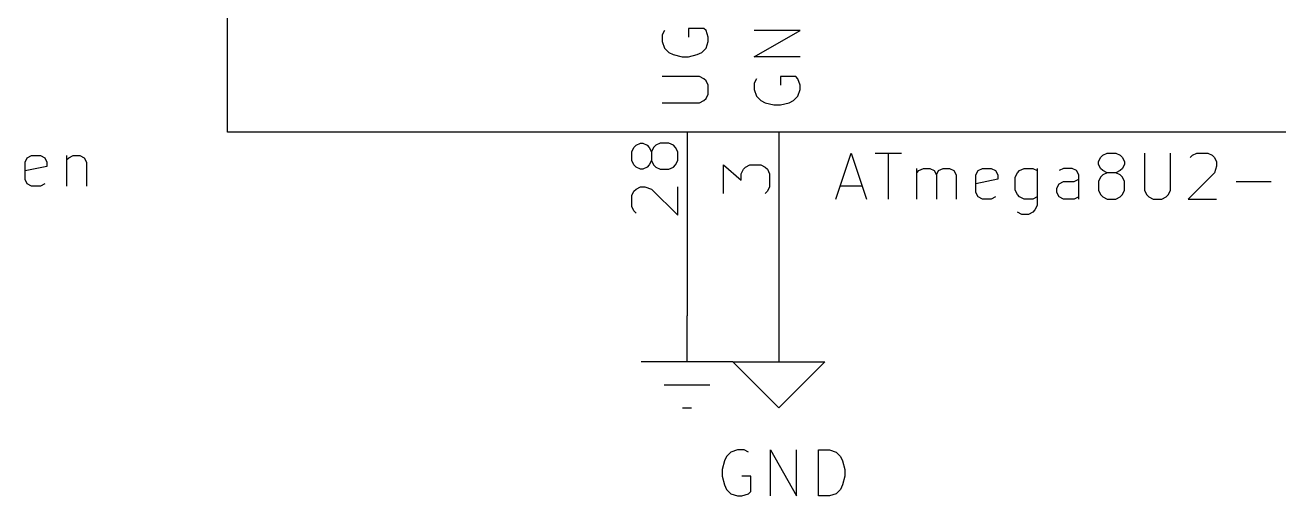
# Model space of a CAD drawing. Header units: millimetres. Extents: x 10 to 287, y -200 to -10.
# Drawn here: x 141.73 to 176.38, y -143.4 to -130.39 of the extents above; entities that cross this region are included whole.
import ezdxf

# ---------------------------------------------------------------- set-up
doc = ezdxf.new("R2010")
doc.units = ezdxf.units.MM
for name, color, linetype in [('GREENSIXTYFIVE', 129, 'CONTINUOUS'), ('LIGHTGREEN', 92, 'CONTINUOUS'), ('LIGHTRED', 12, 'CONTINUOUS'), ('RED', 14, 'CONTINUOUS'), ('WHITE', 250, 'CONTINUOUS')]:
    doc.layers.add(name, color=color, linetype=linetype)

msp = doc.modelspace()

# ---------------------------------------------------------------- linework, layer by layer
at = {"layer": 'GREENSIXTYFIVE', "linetype": 'CONTINUOUS'}
for p, q in [((159.398, -130.5438), (159.3375, -130.6648)), ((159.398, -130.5438), (159.3375, -130.6648)), ((160.4866, -130.4834), (160.0632, -130.4834)), ((160.0632, -130.4834), (160.0632, -130.7253)), ((160.4866, -130.4834), (160.0632, -130.4834)), ((160.0632, -130.4834), (160.0632, -130.7253)), ((160.5471, -130.5438), (160.4866, -130.4834)), ((160.5471, -130.5438), (160.4866, -130.4834)), ((160.6075, -130.7253), (160.5471, -130.5438)), ((160.6075, -130.7253), (160.5471, -130.5438)), ((161.8775, -131.2696), (163.1475, -130.5439)), ((163.1475, -130.5439), (161.8775, -130.5439)), ((161.8775, -131.2696), (163.1475, -130.5439)), ((163.1475, -130.5439), (161.8775, -130.5439)), ((159.3375, -130.6648), (159.3375, -130.8462)), ((159.3375, -130.6648), (159.3375, -130.8462)), ((159.3375, -130.8462), (159.398, -131.0276)), ((159.3375, -130.8462), (159.398, -131.0276)), ((160.5471, -131.0276), (160.6075, -130.8462)), ((160.5471, -131.0276), (160.6075, -130.8462)), ((160.6075, -130.8462), (160.6075, -130.7253)), ((160.6075, -130.8462), (160.6075, -130.7253)), ((159.398, -131.0276), (159.519, -131.1486)), ((159.398, -131.0276), (159.519, -131.1486)), ((159.519, -131.1486), (159.6399, -131.2091)), ((159.519, -131.1486), (159.6399, -131.2091)), ((159.6399, -131.2091), (159.8818, -131.2695)), ((159.6399, -131.2091), (159.8818, -131.2695)), ((159.8818, -131.2695), (160.0632, -131.2695)), ((159.8818, -131.2695), (160.0632, -131.2695)), ((160.0632, -131.2695), (160.3051, -131.2091)), ((160.0632, -131.2695), (160.3051, -131.2091)), ((160.3051, -131.2091), (160.4261, -131.1486)), ((160.3051, -131.2091), (160.4261, -131.1486)), ((160.4261, -131.1486), (160.5471, -131.0276)), ((160.4261, -131.1486), (160.5471, -131.0276)), ((163.1475, -131.2696), (161.8775, -131.2696)), ((163.1475, -131.2696), (161.8775, -131.2696)), ((160.3656, -131.8139), (159.3375, -131.8139)), ((160.3656, -131.8139), (159.3375, -131.8139)), ((160.4866, -131.8743), (160.3656, -131.8139)), ((160.4866, -131.8743), (160.3656, -131.8139)), ((160.5471, -131.9348), (160.4866, -131.8743)), ((160.5471, -131.9348), (160.4866, -131.8743)), ((160.6075, -132.0558), (160.5471, -131.9348)), ((160.6075, -132.0558), (160.5471, -131.9348)), ((161.938, -131.8743), (161.8775, -131.9953)), ((161.938, -131.8743), (161.8775, -131.9953)), ((161.8775, -131.9953), (161.8775, -132.1767)), ((161.8775, -131.9953), (161.8775, -132.1767)), ((163.0266, -131.8139), (162.6032, -131.8139)), ((162.6032, -131.8139), (162.6032, -132.0558)), ((163.0266, -131.8139), (162.6032, -131.8139)), ((162.6032, -131.8139), (162.6032, -132.0558)), ((163.0871, -131.8743), (163.0266, -131.8139)), ((163.0871, -131.8743), (163.0266, -131.8139)), ((163.1475, -132.0558), (163.0871, -131.8743)), ((163.1475, -132.0558), (163.0871, -131.8743)), ((160.5471, -132.4186), (160.6075, -132.2977)), ((160.5471, -132.4186), (160.6075, -132.2977)), ((160.6075, -132.2977), (160.6075, -132.0558)), ((160.6075, -132.2977), (160.6075, -132.0558)), ((161.8775, -132.1767), (161.938, -132.3581)), ((161.8775, -132.1767), (161.938, -132.3581)), ((161.938, -132.3581), (162.059, -132.4791)), ((161.938, -132.3581), (162.059, -132.4791)), ((162.9661, -132.4791), (163.0871, -132.3581)), ((162.9661, -132.4791), (163.0871, -132.3581)), ((163.0871, -132.3581), (163.1475, -132.1767)), ((163.0871, -132.3581), (163.1475, -132.1767)), ((163.1475, -132.1767), (163.1475, -132.0558)), ((163.1475, -132.1767), (163.1475, -132.0558)), ((159.3375, -132.5396), (160.3656, -132.5396)), ((159.3375, -132.5396), (160.3656, -132.5396)), ((160.3656, -132.5396), (160.4866, -132.4791)), ((160.3656, -132.5396), (160.4866, -132.4791)), ((160.4866, -132.4791), (160.5471, -132.4186)), ((160.4866, -132.4791), (160.5471, -132.4186)), ((162.059, -132.4791), (162.1799, -132.5396)), ((162.059, -132.4791), (162.1799, -132.5396)), ((162.1799, -132.5396), (162.4218, -132.6)), ((162.1799, -132.5396), (162.4218, -132.6)), ((162.4218, -132.6), (162.6032, -132.6)), ((162.4218, -132.6), (162.6032, -132.6)), ((162.6032, -132.6), (162.8451, -132.5396)), ((162.6032, -132.6), (162.8451, -132.5396)), ((162.8451, -132.5396), (162.9661, -132.4791)), ((162.8451, -132.5396), (162.9661, -132.4791)), ((141.7258, -134.1784), (141.7862, -134.0574)), ((141.7862, -134.0574), (141.9072, -133.997)), ((141.9072, -133.997), (142.1491, -133.997)), ((142.1491, -133.997), (142.27, -134.0574)), ((142.27, -134.0574), (142.3305, -134.1784)), ((142.8748, -133.997), (142.8748, -134.8436)), ((142.8748, -134.1179), (142.9353, -134.0574)), ((142.9353, -134.0574), (143.0563, -133.997)), ((143.0563, -133.997), (143.2377, -133.997)), ((143.2377, -133.997), (143.3586, -134.0574)), ((143.3586, -134.0574), (143.4191, -134.1784)), ((164.1324, -135.1992), (164.5557, -133.9292)), ((164.1324, -135.1992), (164.5557, -133.9292)), ((164.5557, -133.9292), (164.9791, -135.1992)), ((164.5557, -133.9292), (164.9791, -135.1992)), ((165.221, -133.9292), (165.9467, -133.9292)), ((165.221, -133.9292), (165.9467, -133.9292)), ((165.5839, -135.1992), (165.5839, -133.9292)), ((165.5839, -135.1992), (165.5839, -133.9292)), ((171.3895, -134.1711), (171.4499, -134.0502)), ((171.3895, -134.1711), (171.4499, -134.0502)), ((171.4499, -134.0502), (171.5104, -133.9897)), ((171.4499, -134.0502), (171.5104, -133.9897)), ((171.5104, -133.9897), (171.6314, -133.9292)), ((171.5104, -133.9897), (171.6314, -133.9292)), ((171.6314, -133.9292), (171.8733, -133.9292)), ((171.6314, -133.9292), (171.8733, -133.9292)), ((171.8733, -133.9292), (171.9942, -133.9897)), ((171.8733, -133.9292), (171.9942, -133.9897)), ((171.9942, -133.9897), (172.0547, -134.0502)), ((171.9942, -133.9897), (172.0547, -134.0502)), ((172.0547, -134.0502), (172.1152, -134.1711)), ((172.0547, -134.0502), (172.1152, -134.1711)), ((172.6594, -133.9292), (172.6594, -134.9573)), ((172.6594, -133.9292), (172.6594, -134.9573)), ((173.3851, -134.9573), (173.3851, -133.9292)), ((173.3851, -134.9573), (173.3851, -133.9292)), ((173.9295, -134.0502), (173.9899, -133.9897)), ((173.9295, -134.0502), (173.9899, -133.9897)), ((173.9899, -133.9897), (174.1109, -133.9292)), ((173.9899, -133.9897), (174.1109, -133.9292)), ((174.1109, -133.9292), (174.4133, -133.9292)), ((174.1109, -133.9292), (174.4133, -133.9292)), ((174.4133, -133.9292), (174.5342, -133.9897)), ((174.4133, -133.9292), (174.5342, -133.9897)), ((174.5342, -133.9897), (174.5947, -134.0502)), ((174.5342, -133.9897), (174.5947, -134.0502)), ((174.5947, -134.0502), (174.6552, -134.1711)), ((174.5947, -134.0502), (174.6552, -134.1711)), ((141.7258, -134.6622), (141.7258, -134.1784)), ((142.3305, -134.2993), (141.7258, -134.4203)), ((142.3305, -134.1784), (142.3305, -134.2993)), ((143.4191, -134.1784), (143.4191, -134.8436)), ((166.37, -135.1992), (166.37, -134.3526)), ((166.37, -135.1992), (166.37, -134.3526)), ((166.37, -134.4735), (166.4305, -134.413)), ((166.37, -134.4735), (166.4305, -134.413)), ((166.4305, -134.413), (166.5515, -134.3526)), ((166.4305, -134.413), (166.5515, -134.3526)), ((166.5515, -134.3526), (166.7329, -134.3526)), ((166.5515, -134.3526), (166.7329, -134.3526)), ((166.7329, -134.3526), (166.8538, -134.413)), ((166.7329, -134.3526), (166.8538, -134.413)), ((166.8538, -134.413), (166.9143, -134.534)), ((166.8538, -134.413), (166.9143, -134.534)), ((166.9143, -134.534), (166.9748, -134.413)), ((166.9143, -134.534), (166.9748, -134.413)), ((166.9748, -134.413), (167.0957, -134.3526)), ((166.9748, -134.413), (167.0957, -134.3526)), ((167.0957, -134.3526), (167.2772, -134.3526)), ((167.0957, -134.3526), (167.2772, -134.3526)), ((167.2772, -134.3526), (167.3981, -134.413)), ((167.2772, -134.3526), (167.3981, -134.413)), ((167.3981, -134.413), (167.4586, -134.534)), ((167.3981, -134.413), (167.4586, -134.534)), ((168.0029, -134.534), (168.0633, -134.413)), ((168.0029, -134.534), (168.0633, -134.413)), ((168.0633, -134.413), (168.1843, -134.3526)), ((168.0633, -134.413), (168.1843, -134.3526)), ((168.1843, -134.3526), (168.4262, -134.3526)), ((168.1843, -134.3526), (168.4262, -134.3526)), ((168.4262, -134.3526), (168.5471, -134.413)), ((168.4262, -134.3526), (168.5471, -134.413)), ((168.5471, -134.413), (168.6076, -134.534)), ((168.5471, -134.413), (168.6076, -134.534)), ((169.1519, -134.4735), (169.2124, -134.413)), ((169.1519, -134.4735), (169.2124, -134.413)), ((169.2124, -134.413), (169.3334, -134.3526)), ((169.2124, -134.413), (169.3334, -134.3526)), ((169.3334, -134.3526), (169.5753, -134.3526)), ((169.3334, -134.3526), (169.5753, -134.3526)), ((169.5753, -134.3526), (169.6962, -134.413)), ((169.5753, -134.3526), (169.6962, -134.413)), ((169.6962, -134.3526), (169.6962, -135.3807)), ((169.6962, -134.3526), (169.6962, -135.3807)), ((170.4219, -134.3526), (170.3009, -134.413)), ((170.4219, -134.3526), (170.3009, -134.413)), ((170.6638, -134.3526), (170.4219, -134.3526)), ((170.6638, -134.3526), (170.4219, -134.3526)), ((170.7847, -134.413), (170.6638, -134.3526)), ((170.7847, -134.413), (170.6638, -134.3526)), ((170.8452, -134.534), (170.7847, -134.413)), ((170.8452, -134.534), (170.7847, -134.413)), ((171.3895, -134.2316), (171.3895, -134.1711)), ((171.3895, -134.2316), (171.3895, -134.1711)), ((171.4499, -134.3526), (171.3895, -134.2316)), ((171.4499, -134.3526), (171.3895, -134.2316)), ((171.5104, -134.413), (171.4499, -134.3526)), ((171.5104, -134.413), (171.4499, -134.3526)), ((171.6314, -134.4735), (171.5104, -134.413)), ((171.6314, -134.4735), (171.5104, -134.413)), ((171.9942, -134.413), (171.8733, -134.4735)), ((171.9942, -134.413), (171.8733, -134.4735)), ((172.0547, -134.3526), (171.9942, -134.413)), ((172.0547, -134.3526), (171.9942, -134.413)), ((172.1152, -134.2316), (172.0547, -134.3526)), ((172.1152, -134.2316), (172.0547, -134.3526)), ((172.1152, -134.1711), (172.1152, -134.2316)), ((172.1152, -134.1711), (172.1152, -134.2316)), ((174.6552, -134.2921), (174.5947, -134.4735)), ((174.6552, -134.2921), (174.5947, -134.4735)), ((174.6552, -134.1711), (174.6552, -134.2921)), ((174.6552, -134.1711), (174.6552, -134.2921)), ((141.7862, -134.7832), (141.7258, -134.6622)), ((141.9072, -134.8436), (141.7862, -134.7832)), ((142.27, -134.7832), (142.1491, -134.8436)), ((166.9143, -134.534), (166.9143, -135.1992)), ((166.9143, -134.534), (166.9143, -135.1992)), ((167.4586, -134.534), (167.4586, -135.1992)), ((167.4586, -134.534), (167.4586, -135.1992)), ((168.0029, -135.0178), (168.0029, -134.534)), ((168.0029, -135.0178), (168.0029, -134.534)), ((168.6076, -134.6549), (168.0029, -134.7759)), ((168.6076, -134.6549), (168.0029, -134.7759)), ((168.6076, -134.534), (168.6076, -134.6549)), ((168.6076, -134.534), (168.6076, -134.6549)), ((169.0915, -134.5945), (169.1519, -134.4735)), ((169.0915, -134.5945), (169.1519, -134.4735)), ((169.0915, -134.9573), (169.0915, -134.5945)), ((169.0915, -134.9573), (169.0915, -134.5945)), ((170.2405, -134.8968), (170.3009, -134.7759)), ((170.2405, -134.8968), (170.3009, -134.7759)), ((170.3009, -134.7759), (170.4219, -134.7154)), ((170.3009, -134.7759), (170.4219, -134.7154)), ((170.4219, -134.7154), (170.7243, -134.7154)), ((170.4219, -134.7154), (170.7243, -134.7154)), ((170.7243, -134.7154), (170.8452, -134.6549)), ((170.7243, -134.7154), (170.8452, -134.6549)), ((170.8452, -135.1992), (170.8452, -134.534)), ((170.8452, -135.1992), (170.8452, -134.534)), ((171.4499, -134.5945), (171.3895, -134.7154)), ((171.4499, -134.5945), (171.3895, -134.7154)), ((171.3895, -134.7154), (171.3895, -134.9573)), ((171.3895, -134.7154), (171.3895, -134.9573)), ((171.5104, -134.534), (171.4499, -134.5945)), ((171.5104, -134.534), (171.4499, -134.5945)), ((171.6314, -134.4735), (171.5104, -134.534)), ((171.6314, -134.4735), (171.5104, -134.534)), ((171.8733, -134.4735), (171.6314, -134.4735)), ((171.8733, -134.4735), (171.6314, -134.4735)), ((171.9942, -134.534), (171.8733, -134.4735)), ((171.9942, -134.534), (171.8733, -134.4735)), ((172.0547, -134.5945), (171.9942, -134.534)), ((172.0547, -134.5945), (171.9942, -134.534)), ((172.1152, -134.7154), (172.0547, -134.5945)), ((172.1152, -134.7154), (172.0547, -134.5945)), ((172.1152, -134.9573), (172.1152, -134.7154)), ((172.1152, -134.9573), (172.1152, -134.7154)), ((174.5947, -134.4735), (173.869, -135.1992)), ((174.5947, -134.4735), (173.869, -135.1992)), ((175.1994, -134.7154), (176.1671, -134.7154)), ((175.1994, -134.7154), (176.1671, -134.7154)), ((142.1491, -134.8436), (141.9072, -134.8436)), ((164.2534, -134.8364), (164.8581, -134.8364)), ((164.2534, -134.8364), (164.8581, -134.8364)), ((168.0633, -135.1388), (168.0029, -135.0178)), ((168.0633, -135.1388), (168.0029, -135.0178)), ((168.1843, -135.1992), (168.0633, -135.1388)), ((168.1843, -135.1992), (168.0633, -135.1388)), ((168.5471, -135.1388), (168.4262, -135.1992)), ((168.5471, -135.1388), (168.4262, -135.1992)), ((169.1519, -135.0783), (169.0915, -134.9573)), ((169.1519, -135.0783), (169.0915, -134.9573)), ((169.2124, -135.1388), (169.1519, -135.0783)), ((169.2124, -135.1388), (169.1519, -135.0783)), ((169.3334, -135.1992), (169.2124, -135.1388)), ((169.3334, -135.1992), (169.2124, -135.1388)), ((169.6962, -135.1388), (169.5753, -135.1992)), ((169.6962, -135.1388), (169.5753, -135.1992)), ((170.2405, -135.0178), (170.2405, -134.8968)), ((170.2405, -135.0178), (170.2405, -134.8968)), ((170.3009, -135.1388), (170.2405, -135.0178)), ((170.3009, -135.1388), (170.2405, -135.0178)), ((170.4219, -135.1992), (170.3009, -135.1388)), ((170.4219, -135.1992), (170.3009, -135.1388)), ((170.8452, -135.1388), (170.7243, -135.1992)), ((170.8452, -135.1388), (170.7243, -135.1992)), ((171.3895, -134.9573), (171.4499, -135.0783)), ((171.3895, -134.9573), (171.4499, -135.0783)), ((171.4499, -135.0783), (171.5104, -135.1388)), ((171.4499, -135.0783), (171.5104, -135.1388)), ((171.5104, -135.1388), (171.6314, -135.1992)), ((171.5104, -135.1388), (171.6314, -135.1992)), ((171.8733, -135.1992), (171.9942, -135.1388)), ((171.8733, -135.1992), (171.9942, -135.1388)), ((171.9942, -135.1388), (172.0547, -135.0783)), ((171.9942, -135.1388), (172.0547, -135.0783)), ((172.0547, -135.0783), (172.1152, -134.9573)), ((172.0547, -135.0783), (172.1152, -134.9573)), ((172.6594, -134.9573), (172.7199, -135.0783)), ((172.6594, -134.9573), (172.7199, -135.0783)), ((172.7199, -135.0783), (172.7804, -135.1388)), ((172.7199, -135.0783), (172.7804, -135.1388)), ((172.7804, -135.1388), (172.9013, -135.1992)), ((172.7804, -135.1388), (172.9013, -135.1992)), ((173.1432, -135.1992), (173.2642, -135.1388)), ((173.1432, -135.1992), (173.2642, -135.1388)), ((173.2642, -135.1388), (173.3247, -135.0783)), ((173.2642, -135.1388), (173.3247, -135.0783)), ((173.3247, -135.0783), (173.3851, -134.9573)), ((173.3247, -135.0783), (173.3851, -134.9573)), ((168.4262, -135.1992), (168.1843, -135.1992)), ((168.4262, -135.1992), (168.1843, -135.1992)), ((169.5753, -135.1992), (169.3334, -135.1992)), ((169.5753, -135.1992), (169.3334, -135.1992)), ((169.6962, -135.3807), (169.6357, -135.5016)), ((169.6962, -135.3807), (169.6357, -135.5016)), ((170.7243, -135.1992), (170.4219, -135.1992)), ((170.7243, -135.1992), (170.4219, -135.1992)), ((171.6314, -135.1992), (171.8733, -135.1992)), ((171.6314, -135.1992), (171.8733, -135.1992)), ((172.9013, -135.1992), (173.1432, -135.1992)), ((172.9013, -135.1992), (173.1432, -135.1992)), ((173.869, -135.1992), (174.6552, -135.1992)), ((173.869, -135.1992), (174.6552, -135.1992)), ((169.2729, -135.6226), (169.1519, -135.5621)), ((169.2729, -135.6226), (169.1519, -135.5621)), ((169.4543, -135.6226), (169.2729, -135.6226)), ((169.4543, -135.6226), (169.2729, -135.6226)), ((169.5753, -135.5621), (169.4543, -135.6226)), ((169.5753, -135.5621), (169.4543, -135.6226)), ((169.6357, -135.5016), (169.5753, -135.5621)), ((169.6357, -135.5016), (169.5753, -135.5621)), ((161.1146, -142.3149), (161.0541, -142.4358)), ((161.1146, -142.3149), (161.0541, -142.4358)), ((161.2356, -142.1939), (161.1146, -142.3149)), ((161.2356, -142.1939), (161.1146, -142.3149)), ((161.417, -142.1334), (161.2356, -142.1939)), ((161.417, -142.1334), (161.2356, -142.1939)), ((161.5984, -142.1334), (161.417, -142.1334)), ((161.5984, -142.1334), (161.417, -142.1334)), ((161.7194, -142.1939), (161.5984, -142.1334)), ((161.7194, -142.1939), (161.5984, -142.1334)), ((162.3241, -143.4034), (162.3241, -142.1334)), ((162.3241, -142.1334), (163.0498, -143.4034)), ((162.3241, -143.4034), (162.3241, -142.1334)), ((162.3241, -142.1334), (163.0498, -143.4034)), ((163.0498, -143.4034), (163.0498, -142.1334)), ((163.0498, -143.4034), (163.0498, -142.1334)), ((163.6546, -143.4034), (163.6546, -142.1334)), ((163.6546, -142.1334), (163.957, -142.1334)), ((163.6546, -143.4034), (163.6546, -142.1334)), ((163.6546, -142.1334), (163.957, -142.1334)), ((163.957, -142.1334), (164.1384, -142.1939)), ((163.957, -142.1334), (164.1384, -142.1939)), ((164.1384, -142.1939), (164.2594, -142.3149)), ((164.1384, -142.1939), (164.2594, -142.3149)), ((164.2594, -142.3149), (164.3199, -142.4358)), ((164.2594, -142.3149), (164.3199, -142.4358)), ((161.0541, -142.4358), (160.9937, -142.6777)), ((161.0541, -142.4358), (160.9937, -142.6777)), ((160.9937, -142.6777), (160.9937, -142.8591)), ((160.9937, -142.6777), (160.9937, -142.8591)), ((164.3199, -142.4358), (164.3803, -142.6777)), ((164.3199, -142.4358), (164.3803, -142.6777)), ((164.3803, -142.6777), (164.3803, -142.8591)), ((164.3803, -142.6777), (164.3803, -142.8591)), ((160.9937, -142.8591), (161.0541, -143.101)), ((160.9937, -142.8591), (161.0541, -143.101)), ((161.0541, -143.101), (161.1146, -143.222)), ((161.0541, -143.101), (161.1146, -143.222)), ((161.7798, -142.8591), (161.5379, -142.8591)), ((161.7798, -142.8591), (161.5379, -142.8591)), ((161.7798, -143.2825), (161.7798, -142.8591)), ((161.7798, -143.2825), (161.7798, -142.8591)), ((164.3199, -143.101), (164.2594, -143.222)), ((164.3199, -143.101), (164.2594, -143.222)), ((164.3803, -142.8591), (164.3199, -143.101)), ((164.3803, -142.8591), (164.3199, -143.101)), ((161.1146, -143.222), (161.2356, -143.343)), ((161.1146, -143.222), (161.2356, -143.343)), ((161.2356, -143.343), (161.417, -143.4034)), ((161.2356, -143.343), (161.417, -143.4034)), ((161.417, -143.4034), (161.5379, -143.4034)), ((161.417, -143.4034), (161.5379, -143.4034)), ((161.5379, -143.4034), (161.7194, -143.343)), ((161.5379, -143.4034), (161.7194, -143.343)), ((161.7194, -143.343), (161.7798, -143.2825)), ((161.7194, -143.343), (161.7798, -143.2825)), ((163.957, -143.4034), (163.6546, -143.4034)), ((163.957, -143.4034), (163.6546, -143.4034)), ((164.1384, -143.343), (163.957, -143.4034)), ((164.1384, -143.343), (163.957, -143.4034)), ((164.2594, -143.222), (164.1384, -143.343)), ((164.2594, -143.222), (164.1384, -143.343))]:
    msp.add_line(p, q, dxfattribs=at)
at = {"layer": 'LIGHTGREEN', "linetype": 'CONTINUOUS'}
for p, q in [((160.02, -135.89), (160.02, -138.43)), ((162.56, -135.89), (162.56, -138.43))]:
    msp.add_line(p, q, dxfattribs=at)
at = {"layer": 'LIGHTRED', "linetype": 'CONTINUOUS'}
for p, q in [((158.5534, -133.7733), (158.6139, -133.7128)), ((158.5534, -133.7733), (158.6139, -133.7128)), ((158.6139, -133.7128), (158.7348, -133.6523)), ((158.6139, -133.7128), (158.7348, -133.6523)), ((158.7348, -133.6523), (158.7953, -133.6523)), ((158.7348, -133.6523), (158.7953, -133.6523)), ((158.7953, -133.6523), (158.9163, -133.7128)), ((158.7953, -133.6523), (158.9163, -133.7128)), ((158.9163, -133.7128), (158.9767, -133.7733)), ((158.9163, -133.7128), (158.9767, -133.7733)), ((159.1582, -133.7128), (159.0977, -133.7733)), ((159.1582, -133.7128), (159.0977, -133.7733)), ((159.2791, -133.6523), (159.1582, -133.7128)), ((159.2791, -133.6523), (159.1582, -133.7128)), ((159.521, -133.6523), (159.2791, -133.6523)), ((159.521, -133.6523), (159.2791, -133.6523)), ((159.642, -133.7128), (159.521, -133.6523)), ((159.642, -133.7128), (159.521, -133.6523)), ((159.7025, -133.7733), (159.642, -133.7128)), ((159.7025, -133.7733), (159.642, -133.7128)), ((158.4929, -133.8942), (158.5534, -133.7733)), ((158.4929, -133.8942), (158.5534, -133.7733)), ((158.4929, -134.1361), (158.4929, -133.8942)), ((158.4929, -134.1361), (158.4929, -133.8942)), ((158.9767, -133.7733), (159.0372, -133.8942)), ((158.9767, -133.7733), (159.0372, -133.8942)), ((159.0977, -133.7733), (159.0372, -133.8942)), ((159.0977, -133.7733), (159.0372, -133.8942)), ((159.0372, -133.8942), (159.0372, -134.1361)), ((159.0372, -133.8942), (159.0372, -134.1361)), ((159.7629, -133.8942), (159.7025, -133.7733)), ((159.7629, -133.8942), (159.7025, -133.7733)), ((159.7629, -134.1361), (159.7629, -133.8942)), ((159.7629, -134.1361), (159.7629, -133.8942)), ((158.5534, -134.2571), (158.4929, -134.1361)), ((158.5534, -134.2571), (158.4929, -134.1361)), ((158.6139, -134.3176), (158.5534, -134.2571)), ((158.6139, -134.3176), (158.5534, -134.2571)), ((158.7348, -134.378), (158.6139, -134.3176)), ((158.7348, -134.378), (158.6139, -134.3176)), ((158.7953, -134.378), (158.7348, -134.378)), ((158.7953, -134.378), (158.7348, -134.378)), ((158.9163, -134.3176), (158.7953, -134.378)), ((158.9163, -134.3176), (158.7953, -134.378)), ((158.9767, -134.2571), (158.9163, -134.3176)), ((158.9767, -134.2571), (158.9163, -134.3176)), ((159.0372, -134.1361), (158.9767, -134.2571)), ((159.0372, -134.1361), (158.9767, -134.2571)), ((159.0372, -134.1361), (159.0977, -134.2571)), ((159.0372, -134.1361), (159.0977, -134.2571)), ((159.0977, -134.2571), (159.1582, -134.3176)), ((159.0977, -134.2571), (159.1582, -134.3176)), ((159.1582, -134.3176), (159.2791, -134.378)), ((159.1582, -134.3176), (159.2791, -134.378)), ((159.2791, -134.378), (159.521, -134.378)), ((159.2791, -134.378), (159.521, -134.378)), ((159.521, -134.378), (159.642, -134.3176)), ((159.521, -134.378), (159.642, -134.3176)), ((159.642, -134.3176), (159.7025, -134.2571)), ((159.642, -134.3176), (159.7025, -134.2571)), ((159.7025, -134.2571), (159.7629, -134.1361)), ((159.7025, -134.2571), (159.7629, -134.1361)), ((161.0329, -135.0432), (161.0329, -134.257)), ((161.0329, -134.257), (161.5167, -134.6804)), ((161.0329, -135.0432), (161.0329, -134.257)), ((161.0329, -134.257), (161.5167, -134.6804)), ((161.5167, -134.4989), (161.5772, -134.378)), ((161.5167, -134.4989), (161.5772, -134.378)), ((161.5772, -134.378), (161.6377, -134.3175)), ((161.5772, -134.378), (161.6377, -134.3175)), ((161.6377, -134.3175), (161.7586, -134.257)), ((161.6377, -134.3175), (161.7586, -134.257)), ((161.7586, -134.257), (162.061, -134.257)), ((161.7586, -134.257), (162.061, -134.257)), ((162.061, -134.257), (162.182, -134.3175)), ((162.061, -134.257), (162.182, -134.3175)), ((162.182, -134.3175), (162.2425, -134.378)), ((162.182, -134.3175), (162.2425, -134.378)), ((162.2425, -134.378), (162.3029, -134.4989)), ((162.2425, -134.378), (162.3029, -134.4989)), ((161.5167, -134.6804), (161.5167, -134.4989)), ((161.5167, -134.6804), (161.5167, -134.4989)), ((162.3029, -134.4989), (162.3029, -134.8618)), ((162.3029, -134.4989), (162.3029, -134.8618)), ((158.4929, -135.1037), (158.5534, -134.9828)), ((158.4929, -135.1037), (158.5534, -134.9828)), ((158.4929, -135.4061), (158.4929, -135.1037)), ((158.4929, -135.4061), (158.4929, -135.1037)), ((158.5534, -134.9828), (158.6139, -134.9223)), ((158.5534, -134.9828), (158.6139, -134.9223)), ((158.6139, -134.9223), (158.7348, -134.8618)), ((158.6139, -134.9223), (158.7348, -134.8618)), ((158.7348, -134.8618), (158.8558, -134.8618)), ((158.7348, -134.8618), (158.8558, -134.8618)), ((158.8558, -134.8618), (159.0372, -134.9223)), ((158.8558, -134.8618), (159.0372, -134.9223)), ((159.0372, -134.9223), (159.7629, -135.648)), ((159.0372, -134.9223), (159.7629, -135.648)), ((159.7629, -135.648), (159.7629, -134.8618)), ((159.7629, -135.648), (159.7629, -134.8618)), ((162.2425, -134.9827), (162.182, -135.0432)), ((162.2425, -134.9827), (162.182, -135.0432)), ((162.3029, -134.8618), (162.2425, -134.9827)), ((162.3029, -134.8618), (162.2425, -134.9827)), ((158.5534, -135.5271), (158.4929, -135.4061)), ((158.5534, -135.5271), (158.4929, -135.4061)), ((158.6139, -135.5875), (158.5534, -135.5271)), ((158.6139, -135.5875), (158.5534, -135.5271))]:
    msp.add_line(p, q, dxfattribs=at)
at = {"layer": 'RED', "linetype": 'CONTINUOUS'}
for p, q in [((147.32, -133.35), (147.32, -67.31)), ((177.8, -133.35), (147.32, -133.35)), ((160.02, -133.35), (160.02, -135.89)), ((160.02, -133.35), (160.02, -135.89)), ((162.56, -133.35), (162.56, -135.89)), ((162.56, -133.35), (162.56, -135.89)), ((160.02, -139.7), (160.02, -138.43)), ((162.56, -138.43), (162.56, -139.7)), ((161.29, -139.7), (158.75, -139.7)), ((162.56, -140.97), (161.29, -139.7)), ((161.29, -139.7), (162.56, -139.7)), ((162.56, -139.7), (163.83, -139.7)), ((163.83, -139.7), (162.56, -140.97)), ((159.385, -140.335), (160.655, -140.335)), ((159.893, -140.97), (160.147, -140.97))]:
    msp.add_line(p, q, dxfattribs=at)
at = {"layer": 'WHITE', "linetype": 'CONTINUOUS'}
for p, q in [((147.32, -133.35), (147.32, -67.31)), ((177.8, -133.35), (147.32, -133.35))]:
    msp.add_line(p, q, dxfattribs=at)

doc.saveas('drawing.dxf')
